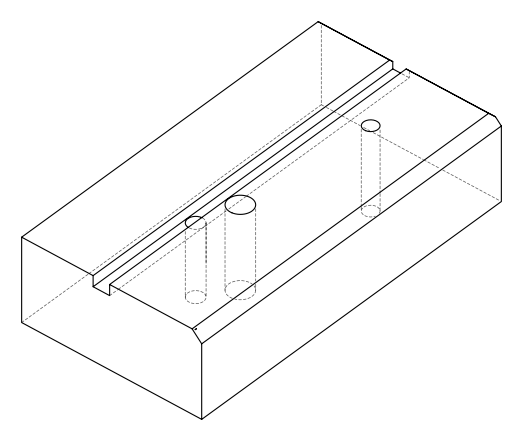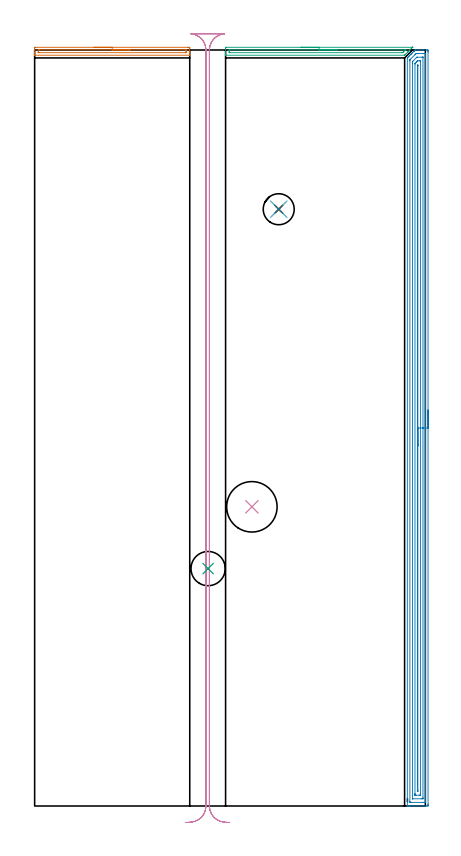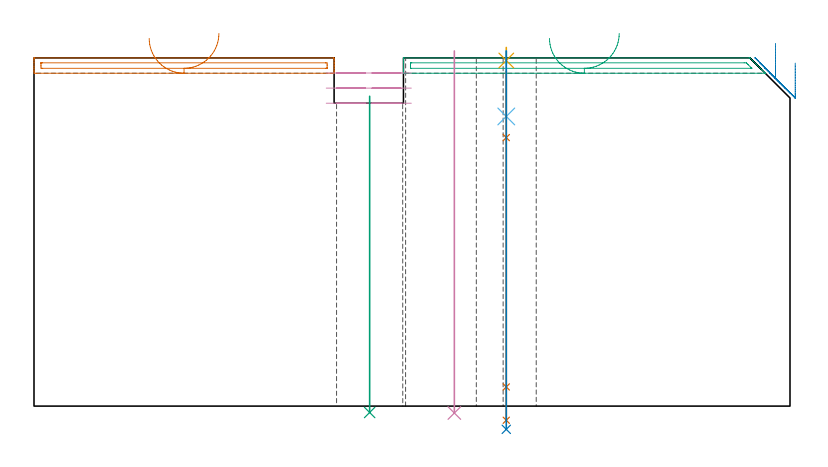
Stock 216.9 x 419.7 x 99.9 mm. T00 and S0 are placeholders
(PLAN: 10 operations, 7 tool changes, 27.7 min)
(1 AREA_MILL | FG_CHAMFER_SURFACE | UGT0205_001 | 1.55 min | 861 mm3)
(2 AREA_MILL_1 | FG_CHAMFER_SURFACE_1 | UGT0205_001 | 16.92 min | 27735 mm3)
(3 AREA_MILL_2 | FG_CHAMFER_SURFACE_2 | UGT0205_001 | 1.8 min | 1025 mm3)
(4 MILL_RECTANGULAR_SLOT | SLOT_RECTANGULAR | UGT0201_100 | Follow Part, ap 4.5, ae 75% | 5.55 min | 108518 mm3)
(5 SPOT_DRILL | STEP1HOLE | NXT0321_9005460120000 | 0.03 min | 4 mm3)
(6 DRILL_BLIND_HOLE_INTO_CENTER | STEP1HOLE | NXT0301_083 | 0.08 min | 1511 mm3)
(7 GUN_DRILL_THROUGH_HOLE | STEP1HOLE | UGT0307_008 | 0.52 min | 7992 mm3)
(8 DRILL_TO_ENLARGE_THROUGH_HOLE | STEP1HOLE | UGT0301_243 | 0.44 min | 13660 mm3)
(9 INDEXABLE_INSERT_DRILL_THROUGH_HOLE_FROM_SOLID | STEP1HOLE_1 | NXT0302_009 | 0.37 min | 24599 mm3)
(10 INDEXABLE_INSERT_DRILL_THROUGH_HOLE_FROM_SOLID_1 | STEP1HOLE_2 | NXT0302_027 | 0.42 min | 61465 mm3)
(TOOL UGT0205_001 | Chamfer Mill 20 x 3 x 45 deg. | D20 FL50 Z2)
(TOOL UGT0201_100 | End Mill 18 mm | D18 FL22 Z2)
(TOOL NXT0321_9005460120000 | NC Spot Drill, 142deg, 12mm, Carbide, Uncoated | D12 PA142 FL30 Z2)
(TOOL NXT0301_083 | Carbide Drill 11.2mm [860.1-1120-056A1-MM 2214] | D11.2 PA140 FL72 Z2)
(TOOL UGT0307_008 | Gun Drill 11 mm | D11 PA130 FL24 Z1)
(TOOL UGT0301_243 | Twist Drill 17.2 mm | D17.2 PA118 FL130 Z2)
(TOOL NXT0302_009 | Index. Insert Drill 19mm [880-D1900L25-05] | D19 PA176 FL95 Z2)
(TOOL NXT0302_027 | Index. Insert Drill 28mm [880-D2800L32-05] | D28 PA176 FL140 Z2)
(OP 1 AREA_MILL)
G17 G21 G94 G90
T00 M6
G54
G17 G0 G90 X33.05 Y421.2 S1061 M3
G43 Z109.9 H0
Z105.5
G94 G1 X33.088 Z104.628 F250.
X33.202 Z103.763
X33.391 Z102.912
X33.653 Z102.08
X33.987 Z101.274
X34.39 Z100.5
X34.858 Z99.764
X35.39 Z99.072
X35.979 Z98.429
X36.622 Z97.839
X37.314 Z97.308
X38.05 Z96.84
X38.824 Z96.437
X39.63 Z96.103
X40.462 Z95.841
X41.314 Z95.652
X42.178 Z95.538
X43.05 Z95.5
X85.037
X85.482 Y421.199 Z95.501
X85.922 Y421.195 Z95.502
X86.09 Y421.191 Z95.505
X86.1 Y420.761 Z95.934
Y420.489 Z96.206
Y419.881 Z96.814
Y419.337 Z97.36
Y419. Z97.696
Y418.456 Z98.24
Y418.119 Z98.575
Y417.446 Z99.254
Y417.136 Z99.564
X86.097 Y416.799 Z99.891
X85.932 Y416.8 Z99.9
X85.929
X0.171
X0.004 Y416.799 Z99.891
X0.
Y417.136 Z99.564
Y417.446 Z99.254
Y418.119 Z98.575
Y419.337 Z97.36
Y419.881 Z96.814
Y420.489 Z96.206
X0.003 Y420.761 Z95.934
X0.01 Y421.191 Z95.505
X0.177 Y421.195 Z95.502
X0.618 Y421.2 Z95.5
X43.05
Y419.786 Z96.914
X83.696 Y419.785 Z96.915
X83.793
X84.066 Y419.779 Z96.921
X84.091 Y419.778 Z96.922
X84.094 Y419.757 Z96.943
X84.098 Y419.724 Z96.976
X84.099 Y419.693 Z97.007
X84.1 Y419.482 Z97.218
X84.098 Y419. Z97.7
X84.095 Y418.606 Z98.094
X84.084 Y418.221 Z98.479
X83.696 Y418.216 Z98.484
X83.599 Y418.215 Z98.485
X2.404
X2.307
X2.034 Y418.221 Z98.479
X2.009 Y418.222 Z98.478
X2.006 Y418.243 Z98.457
X2.002 Y418.276 Z98.424
X2.001 Y418.307 Z98.393
X2. Y418.518 Z98.182
X2.002 Y419. Z97.7
X2.004 Y419.394 Z97.306
X2.015 Y419.779 Z96.921
X2.404 Y419.784 Z96.916
X2.501 Y419.785 Z96.915
X43.05 Y419.786 Z96.914
X43.922 Z96.952
X44.786 Z97.066
X45.638 Z97.255
X46.47 Z97.517
X47.276 Z97.851
X48.05 Z98.254
X48.786 Z98.723
X49.478 Z99.254
X50.121 Z99.843
X50.71 Z100.486
X51.242 Z101.178
X51.71 Z101.914
X52.113 Z102.688
X52.447 Z103.494
X52.709 Z104.326
X52.898 Z105.178
X53.012 Z106.043
X53.05 Z106.914
G0 Z109.9
M5
M2
(OP 2 AREA_MILL_1)
G17 G21 G94 G90
T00 M6
G54
G17 G0 G90 X218.4 Y219.85 S1061 M3
G43 Z109.9 H0
Z98.4
G94 G1 Y219.812 Z97.528 F250.
Y219.698 Z96.663
Y219.509 Z95.812
Y219.247 Z94.98
Y218.913 Z94.174
Y218.51 Z93.4
Y218.041 Z92.664
Y217.51 Z91.972
Y216.921 Z91.329
Y216.278 Z90.74
Y215.586 Z90.208
Y214.85 Z89.74
Y214.076 Z89.337
Y213.27 Z89.003
Y212.438 Z88.741
Y211.586 Z88.552
Y210.722 Z88.438
Y209.85 Z88.4
Y1.058
X218.399 Y0.629 Z88.401
X218.395 Y0.169 Z88.403
X218.392 Y0.01 Z88.406
X217.942 Y0.005 Z88.856
X217.322 Y0. Z89.476
X210.004 Z96.79
X208.598 Z98.198
X208.24 Z98.555
X207.524 Z99.276
X207.272 Z99.527
X206.907 Z99.884
X206.903 Y0.006 Z99.888
X206.9 Y0.182 Z99.9
Y415.048
X206.904 Y415.297 Z99.89
X206.91 Y415.313 Z99.884
X207.094 Y415.495 Z99.704
X207.26 Y415.661 Z99.539
X207.799 Y416.201 Z98.997
X208.24 Y416.641 Z98.559
X208.681 Y417.083 Z98.115
X208.883 Y417.283 Z97.916
X208.955 Y417.355 Z97.844
X209.563 Y417.965 Z97.233
X209.803 Y418.203 Z96.997
X210.445 Y418.847 Z96.351
X210.65 Y419.05 Z96.15
X210.671 Y419.071 Z96.129
X211.141 Y419.542 Z95.658
X211.27 Y419.667 Z95.528
X211.305 Y419.693 Z95.494
X211.327 Y419.7 Z95.472
X213.008 Z93.788
X215.916 Z90.88
X217.68 Z89.117
X217.942 Y419.697 Z88.855
X218.392 Y419.69 Z88.406
X218.395 Y419.531 Z88.403
X218.399 Y419.071 Z88.401
X218.4 Y418.607 Z88.4
Y209.85
X216.986 Z89.814
X216.985 Y2.492 Z89.815
Y2.417
X216.979 Y2.017 Z89.821
X216.584 Y2.005 Z90.216
X216.178 Y2.002 Z90.622
X215.707 Y2. Z91.093
X209.122 Y2.001 Z97.678
X208.648 Y2.003 Z98.152
X208.42 Y2.01 Z98.38
X208.321 Y2.039 Z98.479
X208.315 Y2.341 Z98.485
Y2.417
Y413.707
X208.318 Y414.116 Z98.482
X208.321 Y414.218 Z98.479
X208.324 Y414.262 Z98.476
X208.35 Y414.291 Z98.45
X208.446 Y414.392 Z98.354
X208.651 Y414.601 Z98.149
X211.108 Y417.058 Z95.692
X211.335 Y417.283 Z95.465
X211.558 Y417.496 Z95.242
X211.768 Y417.69 Z95.032
X212.241 Y417.697 Z94.559
X212.65 Y417.699 Z94.15
X213.121 Y417.7 Z93.679
X215.767 Z91.033
X216.178 Y417.699 Z90.622
X216.652 Y417.697 Z90.148
X216.88 Y417.69 Z89.92
X216.979 Y417.661 Z89.821
X216.985 Y417.359 Z89.815
Y417.283
X216.986 Y209.85 Z89.814
X215.572 Z91.228
X215.571 Y4.82 Z91.229
X215.567 Y4.205 Z91.233
X215.565 Y4.066 Z91.235
X215.559 Y4.009 Z91.241
X215.494 Y4.004 Z91.306
X215.296 Y4.002 Z91.504
X214.616 Y4. Z92.184
X210.004 Y4.001 Z96.796
X209.802 Y4.003 Z96.998
X209.745 Y4.007 Z97.055
X209.734 Y4.011 Z97.066
X209.732 Y4.015 Z97.068
X209.73 Y4.037 Z97.07
X209.729 Y4.112 Z97.071
X209.728 Y4.205 Z97.072
X209.729 Y412.198 Z97.071
X209.73 Y412.813 Z97.07
X209.732 Y413.088 Z97.068
X209.736 Y413.183 Z97.064
X209.746 Y413.235 Z97.054
X209.779 Y413.27 Z97.021
X210.004 Y413.504 Z96.796
X211.994 Y415.495 Z94.806
X212.128 Y415.625 Z94.672
X212.177 Y415.67 Z94.623
X212.197 Y415.687 Z94.603
X212.246 Y415.69 Z94.554
X212.449 Y415.698 Z94.351
X215.094 Y415.7 Z91.706
X215.296 Y415.699 Z91.504
X215.498 Y415.697 Z91.302
X215.555 Y415.693 Z91.245
X215.566 Y415.689 Z91.234
X215.568 Y415.685 Z91.232
X215.57 Y415.662 Z91.23
X215.571 Y415.588 Z91.229
X215.572 Y415.495 Z91.228
Y209.85
X214.157 Z92.643
Y6.887
X214.155 Y6.256 Z92.645
X214.152 Y6.043 Z92.648
X214.151 Y6.014 Z92.649
X214.133 Y6.01 Z92.667
X214.079 Y6.005 Z92.721
X213.97 Y6.002 Z92.83
X213.532 Y6. Z93.268
X211.768 Z95.032
X211.33 Y6.001 Z95.47
X211.222 Y6.004 Z95.578
X211.169 Y6.008 Z95.631
X211.149 Y6.011 Z95.651
X211.148 Y6.028 Z95.652
X211.146 Y6.139 Z95.654
X211.143 Y6.627 Z95.657
Y6.887
Y411.918
X211.145 Y412.077 Z95.655
X211.148 Y412.155 Z95.652
X211.151 Y412.19 Z95.649
X211.174 Y412.215 Z95.626
X211.323 Y412.37 Z95.477
X211.768 Y412.82 Z95.032
X212.21 Y413.258 Z94.59
X212.65 Y413.692 Z94.15
X212.66 Y413.697 Z94.14
X213.532 Y413.7 Z93.268
X213.97 Y413.699 Z92.83
X214.078 Y413.696 Z92.722
X214.131 Y413.692 Z92.669
X214.151 Y413.689 Z92.649
X214.152 Y413.672 Z92.648
X214.155 Y413.561 Z92.645
X214.157 Y413.073 Z92.643
Y412.813
Y209.85
X212.743 Z94.057
Y8.581
X212.742 Y8.487 Z94.058
X212.737 Y8.298 Z94.063
X212.727 Y8.01 Z94.073
X212.65 Z94.15
X212.564 Y8.023 Z94.236
X212.559 Y8.392 Z94.241
X212.557 Y8.581 Z94.243
Y410.225
X212.558 Y411.024 Z94.242
X212.56 Y411.115 Z94.24
X212.564 Y411.146 Z94.236
X212.58 Y411.17 Z94.22
X212.65 Y411.25 Z94.15
X212.688 Y411.288 Z94.112
X212.719 Y411.314 Z94.081
X212.733 Y411.324 Z94.067
X212.736 Y411.306 Z94.064
X212.741 Y411.119 Z94.059
X212.743 Y411.024 Z94.057
Y209.85
Y208.978 Z94.095
Y208.113 Z94.209
Y207.262 Z94.398
Y206.43 Z94.66
Y205.624 Z94.994
Y204.85 Z95.397
Y204.114 Z95.865
Y203.422 Z96.396
Y202.779 Z96.986
Y202.19 Z97.629
Y201.658 Z98.321
Y201.19 Z99.057
Y200.787 Z99.831
Y200.453 Z100.637
Y200.191 Z101.469
Y200.002 Z102.32
Y199.888 Z103.185
Y199.85 Z104.057
G0 Z109.9
M5
M2
(OP 3 AREA_MILL_2)
G17 G21 G94 G90
T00 M6
G54
G17 G0 G90 X147.9 Y421.2 S1061 M3
G43 Z109.9 H0
Z105.5
G94 G1 X147.938 Z104.628 F250.
X148.052 Z103.763
X148.241 Z102.912
X148.503 Z102.08
X148.837 Z101.274
X149.24 Z100.5
X149.709 Z99.764
X150.24 Z99.072
X150.829 Z98.429
X151.472 Z97.839
X152.164 Z97.308
X152.9 Z96.84
X153.674 Z96.437
X154.48 Z96.103
X155.312 Z95.841
X156.164 Z95.652
X157.029 Z95.538
X157.9 Z95.5
X209.794
Y421.198 Z95.501
Y421.194 Z95.506
X209.78 Y421.179 Z95.52
X209.363 Y420.761 Z95.936
X208.86 Y420.26 Z96.439
X208.482 Y419.881 Z96.817
X208.307 Y419.706 Z96.993
X208.129 Y419.529 Z97.171
X207.601 Y419. Z97.698
X207.415 Y418.814 Z97.885
X207.282 Y418.682 Z98.018
X207.161 Y418.56 Z98.138
X207.117 Y418.516 Z98.182
X206.434 Y417.834 Z98.866
X206.281 Y417.679 Z99.018
X206.225 Y417.624 Z99.074
X205.608 Y417.008 Z99.692
X205.401 Y416.799 Z99.893
X205.399
X205.186 Y416.8 Z99.9
X106.155
X106.01 Y416.806 Z99.893
X106. Y417.105 Z99.594
Y417.507 Z99.192
Y418.119 Z98.575
Y420.187 Z96.51
X106.004 Y420.761 Z95.934
X106.01 Y421.191 Z95.505
X106.161 Y421.195 Z95.502
X106.601 Y421.2 Z95.5
X157.9
Y419.786 Z96.914
X205.727 Y419.785 Z96.915
X205.884 Y419.781 Z96.919
X205.916 Y419.779 Z96.921
X205.915 Y419.776 Z96.924
X205.905 Y419.762 Z96.938
X205.831 Y419.682 Z97.018
X205.72 Y419.569 Z97.131
X205.63 Y419.48 Z97.22
X204.946 Y418.795 Z97.905
X204.738 Y418.589 Z98.111
X204.499 Y418.356 Z98.344
X204.402 Y418.263 Z98.437
X204.339 Y418.221 Z98.479
X203.75 Y418.214 Z98.486
X108.386 Y418.215 Z98.485
X108.288 Y418.216 Z98.484
X108.03 Y418.221 Z98.479
X108.01 Y418.305 Z98.395
X108.004 Y418.497 Z98.203
X108.001 Y419. Z97.7
Y419.38 Z97.32
X108.008 Y419.761 Z96.939
X108.01 Y419.78 Z96.92
X108.014 Y419.782 Z96.918
X108.037 Y419.784 Z96.916
X108.087 Y419.785 Z96.915
X108.187 Y419.786 Z96.914
X157.9
X158.772 Z96.952
X159.637 Z97.066
X160.488 Z97.255
X161.32 Z97.517
X162.126 Z97.851
X162.9 Z98.254
X163.636 Z98.723
X164.328 Z99.254
X164.971 Z99.843
X165.561 Z100.486
X166.092 Z101.178
X166.56 Z101.914
X166.963 Z102.688
X167.297 Z103.494
X167.559 Z104.326
X167.748 Z105.178
X167.862 Z106.043
X167.9 Z106.914
G0 Z109.9
M5
M2
(OP 4 MILL_RECTANGULAR_SLOT)
G17 G21 G94 G90
T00 M6
G54
G17 G0 G90 X108.256 Y-9.215 S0 M3
G43 Z109.9 H0
Z95.567
G94 G1 X105.266 Y-8.97 F250.
G2 X97. Y0. R9. F500.
G1 Y419.7
G2 X105.266 Y428.67 R9.
G1 Y428.7
X86.834
Y428.67
G2 X95.1 Y419.7 R9.
G1 Y0.
G2 X86.834 Y-8.97 R9.
G1 X83.844 Y-9.215 F250.
G0 X108.256 Z91.233
G1 X105.266 Y-8.97
G2 X97. Y0. R9. F500.
G1 Y419.7
G2 X105.266 Y428.67 R9.
G1 Y428.7
X86.834
Y428.67
G2 X95.1 Y419.7 R9.
G1 Y0.
G2 X86.834 Y-8.97 R9.
G1 X83.844 Y-9.215 F250.
G0 X108.256 Z86.9
G1 X105.266 Y-8.97
G2 X97. Y0. R9. F500.
G1 Y419.7
G2 X105.266 Y428.67 R9.
G1 Y428.7
X86.834
Y428.67
G2 X95.1 Y419.7 R9.
G1 Y0.
G2 X86.834 Y-8.97 R9.
G1 X83.844 Y-9.215 F250.
G0 Z109.9
M5
M2
(OP 5 SPOT_DRILL)
G17 G21 G94 G90
T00 M6
G54
G17 G0 G90 X135.5 Y331.3 S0 M3
G43 Z109.9 H0
G94 G81 G98 Z99.16 F250. R102.9
G80
M5
M2
(OP 6 DRILL_BLIND_HOLE_INTO_CENTER)
G17 G21 G94 G90
T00 M6
G54
G17 G0 G90 X135.5 Y331.3 S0 M3
G43 Z109.9 H1
G94 G81 G98 Z83.1 F250. R101.9
G80
M5
M2
(OP 7 GUN_DRILL_THROUGH_HOLE)
G17 G21 G94 G90
T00 M6
G54
G17 G0 G90 X135.5 Y331.3 M8
G43 Z109.9 H0
Z96.067
S716 M3
G94 G1 Z77.037 F125. M26
G4 X.084
Z5.5 F250.
G4 X.084
Z-4.065 F125.
G4 X.084
M5
M9
G0 Z96.067
Z109.9
M2
(OP 8 DRILL_TO_ENLARGE_THROUGH_HOLE)
G17 G21 G94 G90
T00 M6
G54
G17 G0 G90 X135.5 Y331.3 S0 M3
G43 Z109.9 H0
G94 G73 G98 Z-6.667 F250. Q15.224 R101.9
G80
M5
M2
(OP 9 INDEXABLE_INSERT_DRILL_THROUGH_HOLE_FROM_SOLID)
G17 G21 G94 G90
T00 M6
G54
G17 G0 G90 X96.3 Y131.8 S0 M3
G43 Z109.9 H1
G94 G81 G98 Z-1.832 F250. R88.9
G80
M5
M2
(OP 10 INDEXABLE_INSERT_DRILL_THROUGH_HOLE_FROM_SOLID_1)
G17 G21 G94 G90
T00 M6
G54
G17 G0 G90 X120.6 Y166.1 S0 M3
G43 Z109.9 H1
G94 G81 G98 Z-1.989 F250. R101.9
G80
M5
M2
